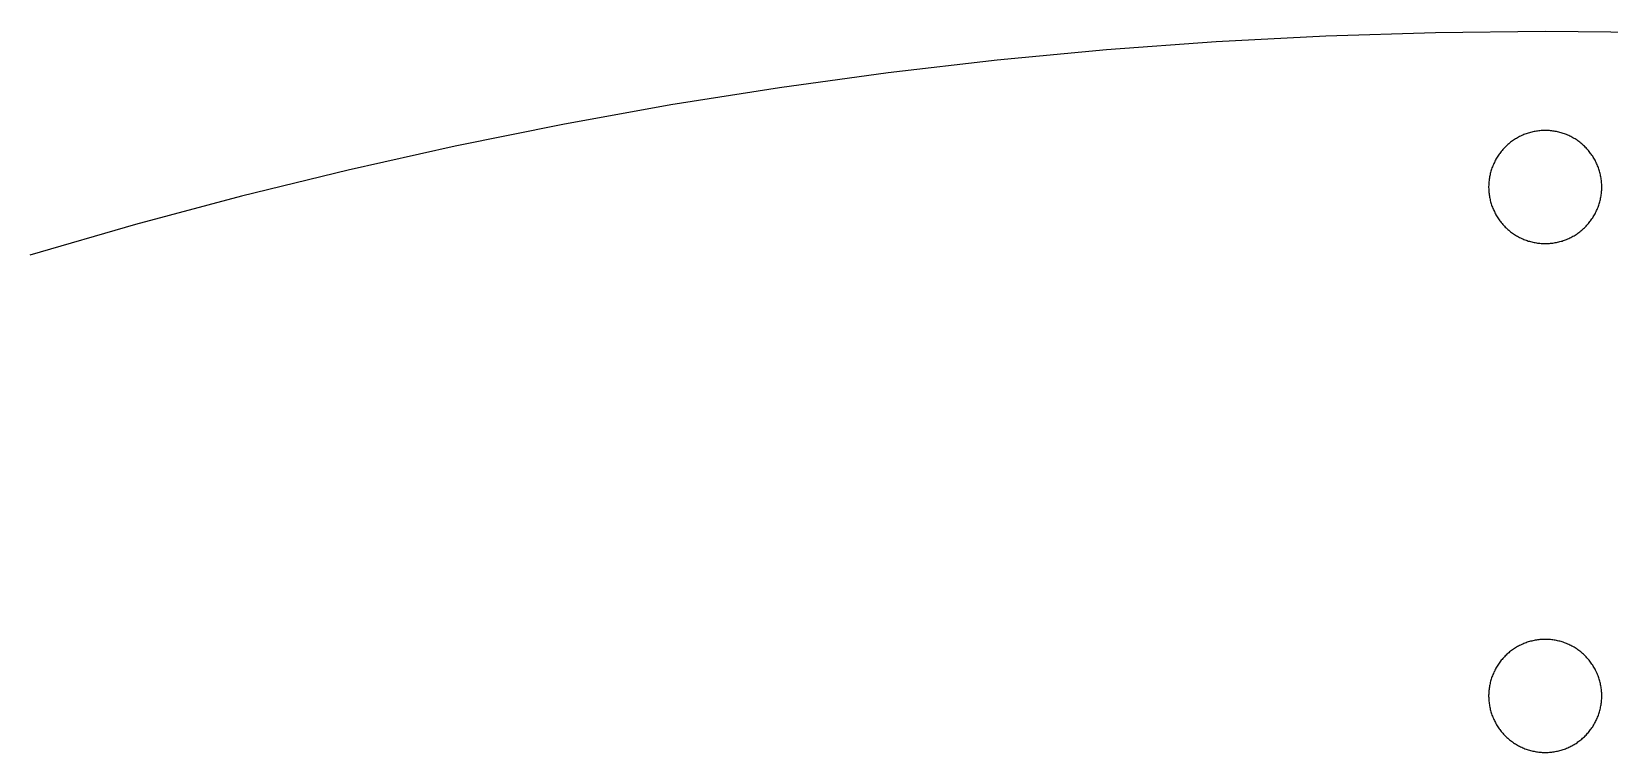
# Model space of a CAD drawing. Header units: metres. Extents: x 0.1 to 21.3, y -11.9 to -0.1.
# Drawn here: x 13.864 to 15.608, y -0.89 to -0.093 of the extents above; entities that cross this region are included whole.
import ezdxf

# ---------------------------------------------------------------- set-up
doc = ezdxf.new("R2010")
doc.units = ezdxf.units.M

msp = doc.modelspace()

# ---------------------------------------------------------------- linework, layer by layer
at = {"layer": 'GROUP1'}
for p, q in [((15.5089, -0.2089), (15.5077, -0.2095)), ((15.51, -0.2083), (15.5089, -0.2089)), ((15.5112, -0.2078), (15.51, -0.2083)), ((15.5124, -0.2073), (15.5112, -0.2078)), ((15.5136, -0.2067), (15.5124, -0.2073)), ((15.5148, -0.2063), (15.5136, -0.2067)), ((15.5161, -0.2058), (15.5148, -0.2063)), ((15.5173, -0.2054), (15.5161, -0.2058)), ((15.5185, -0.205), (15.5173, -0.2054)), ((15.5198, -0.2046), (15.5185, -0.205)), ((15.5211, -0.2042), (15.5198, -0.2046)), ((15.5223, -0.2039), (15.5211, -0.2042)), ((15.5236, -0.2036), (15.5223, -0.2039)), ((15.5249, -0.2033), (15.5236, -0.2036)), ((15.5262, -0.2031), (15.5249, -0.2033)), ((15.5275, -0.2029), (15.5262, -0.2031)), ((15.5288, -0.2027), (15.5275, -0.2029)), ((15.5301, -0.2025), (15.5288, -0.2027)), ((15.5314, -0.2024), (15.5301, -0.2025)), ((15.5327, -0.2023), (15.5314, -0.2024)), ((15.534, -0.2022), (15.5327, -0.2023)), ((15.5353, -0.2021), (15.534, -0.2022)), ((15.5366, -0.2021), (15.5353, -0.2021)), ((15.5379, -0.2021), (15.5366, -0.2021)), ((15.5392, -0.2021), (15.5379, -0.2021)), ((15.5405, -0.2022), (15.5392, -0.2021)), ((15.5418, -0.2023), (15.5405, -0.2022)), ((15.5431, -0.2024), (15.5418, -0.2023)), ((15.5444, -0.2025), (15.5431, -0.2024)), ((15.5457, -0.2027), (15.5444, -0.2025)), ((15.547, -0.2029), (15.5457, -0.2027)), ((15.5483, -0.2031), (15.547, -0.2029)), ((15.5496, -0.2033), (15.5483, -0.2031)), ((15.5509, -0.2036), (15.5496, -0.2033)), ((15.5521, -0.2039), (15.5509, -0.2036)), ((15.5534, -0.2042), (15.5521, -0.2039)), ((15.5547, -0.2046), (15.5534, -0.2042)), ((15.5559, -0.205), (15.5547, -0.2046)), ((15.5572, -0.2054), (15.5559, -0.205)), ((15.5584, -0.2058), (15.5572, -0.2054)), ((15.5596, -0.2063), (15.5584, -0.2058)), ((15.5609, -0.2067), (15.5596, -0.2063)), ((15.5621, -0.2073), (15.5609, -0.2067)), ((15.5633, -0.2078), (15.5621, -0.2073)), ((15.5644, -0.2083), (15.5633, -0.2078)), ((15.5656, -0.2089), (15.5644, -0.2083)), ((15.5668, -0.2095), (15.5656, -0.2089)), ((15.4879, -0.2263), (15.4871, -0.2274)), ((15.4887, -0.2253), (15.4879, -0.2263)), ((15.4895, -0.2243), (15.4887, -0.2253)), ((15.4904, -0.2233), (15.4895, -0.2243)), ((15.4912, -0.2223), (15.4904, -0.2233)), ((15.4921, -0.2214), (15.4912, -0.2223)), ((15.493, -0.2204), (15.4921, -0.2214)), ((15.494, -0.2195), (15.493, -0.2204)), ((15.4949, -0.2186), (15.494, -0.2195)), ((15.4959, -0.2177), (15.4949, -0.2186)), ((15.4969, -0.2169), (15.4959, -0.2177)), ((15.4979, -0.216), (15.4969, -0.2169)), ((15.4989, -0.2152), (15.4979, -0.216)), ((15.5, -0.2144), (15.4989, -0.2152)), ((15.501, -0.2137), (15.5, -0.2144)), ((15.5021, -0.2129), (15.501, -0.2137)), ((15.5032, -0.2122), (15.5021, -0.2129)), ((15.5043, -0.2115), (15.5032, -0.2122)), ((15.5054, -0.2108), (15.5043, -0.2115)), ((15.5066, -0.2102), (15.5054, -0.2108)), ((15.5077, -0.2095), (15.5066, -0.2102)), ((15.5679, -0.2102), (15.5668, -0.2095)), ((15.5691, -0.2108), (15.5679, -0.2102)), ((15.5702, -0.2115), (15.5691, -0.2108)), ((15.5713, -0.2122), (15.5702, -0.2115)), ((15.5724, -0.2129), (15.5713, -0.2122)), ((15.5734, -0.2137), (15.5724, -0.2129)), ((15.5745, -0.2144), (15.5734, -0.2137)), ((15.5755, -0.2152), (15.5745, -0.2144)), ((15.5766, -0.216), (15.5755, -0.2152)), ((15.5776, -0.2169), (15.5766, -0.216)), ((15.5786, -0.2177), (15.5776, -0.2169)), ((15.5795, -0.2186), (15.5786, -0.2177)), ((15.5805, -0.2195), (15.5795, -0.2186)), ((15.5814, -0.2204), (15.5805, -0.2195)), ((15.5824, -0.2214), (15.5814, -0.2204)), ((15.5832, -0.2223), (15.5824, -0.2214)), ((15.5841, -0.2233), (15.5832, -0.2223)), ((15.585, -0.2243), (15.5841, -0.2233)), ((15.5858, -0.2253), (15.585, -0.2243)), ((15.5866, -0.2263), (15.5858, -0.2253)), ((15.5874, -0.2274), (15.5866, -0.2263)), ((15.4784, -0.2434), (15.478, -0.2447)), ((15.4789, -0.2422), (15.4784, -0.2434)), ((15.4794, -0.241), (15.4789, -0.2422)), ((15.4799, -0.2398), (15.4794, -0.241)), ((15.4804, -0.2386), (15.4799, -0.2398)), ((15.481, -0.2374), (15.4804, -0.2386)), ((15.4816, -0.2362), (15.481, -0.2374)), ((15.4822, -0.2351), (15.4816, -0.2362)), ((15.4828, -0.2339), (15.4822, -0.2351)), ((15.4834, -0.2328), (15.4828, -0.2339)), ((15.4841, -0.2317), (15.4834, -0.2328)), ((15.4848, -0.2306), (15.4841, -0.2317)), ((15.4855, -0.2295), (15.4848, -0.2306)), ((15.4863, -0.2284), (15.4855, -0.2295)), ((15.4871, -0.2274), (15.4863, -0.2284)), ((15.5882, -0.2284), (15.5874, -0.2274)), ((15.5889, -0.2295), (15.5882, -0.2284)), ((15.5897, -0.2306), (15.5889, -0.2295)), ((15.5904, -0.2317), (15.5897, -0.2306)), ((15.591, -0.2328), (15.5904, -0.2317)), ((15.5917, -0.2339), (15.591, -0.2328)), ((15.5923, -0.2351), (15.5917, -0.2339)), ((15.5929, -0.2362), (15.5923, -0.2351)), ((15.5935, -0.2374), (15.5929, -0.2362)), ((15.5941, -0.2386), (15.5935, -0.2374)), ((15.5946, -0.2398), (15.5941, -0.2386)), ((15.5951, -0.241), (15.5946, -0.2398)), ((15.5956, -0.2422), (15.5951, -0.241)), ((15.596, -0.2434), (15.5956, -0.2422)), ((15.5965, -0.2447), (15.596, -0.2434)), ((15.4749, -0.26), (15.4748, -0.2613)), ((15.4748, -0.2613), (15.4748, -0.2627)), ((15.475, -0.2587), (15.4749, -0.26)), ((15.4752, -0.2574), (15.475, -0.2587)), ((15.4753, -0.2561), (15.4752, -0.2574)), ((15.4755, -0.2548), (15.4753, -0.2561)), ((15.4757, -0.2535), (15.4755, -0.2548)), ((15.476, -0.2523), (15.4757, -0.2535)), ((15.4762, -0.251), (15.476, -0.2523)), ((15.4765, -0.2497), (15.4762, -0.251)), ((15.4769, -0.2484), (15.4765, -0.2497)), ((15.4772, -0.2472), (15.4769, -0.2484)), ((15.4776, -0.2459), (15.4772, -0.2472)), ((15.478, -0.2447), (15.4776, -0.2459)), ((15.5969, -0.2459), (15.5965, -0.2447)), ((15.5973, -0.2472), (15.5969, -0.2459)), ((15.5976, -0.2484), (15.5973, -0.2472)), ((15.5979, -0.2497), (15.5976, -0.2484)), ((15.5982, -0.251), (15.5979, -0.2497)), ((15.5985, -0.2523), (15.5982, -0.251)), ((15.5988, -0.2535), (15.5985, -0.2523)), ((15.599, -0.2548), (15.5988, -0.2535)), ((15.5992, -0.2561), (15.599, -0.2548)), ((15.5993, -0.2574), (15.5992, -0.2561)), ((15.5995, -0.2587), (15.5993, -0.2574)), ((15.5996, -0.26), (15.5995, -0.2587)), ((15.5997, -0.2613), (15.5996, -0.26)), ((15.5997, -0.2627), (15.5997, -0.2613)), ((15.4748, -0.2627), (15.4747, -0.264)), ((15.4747, -0.264), (15.4747, -0.2653)), ((15.4747, -0.2653), (15.4748, -0.2666)), ((15.4748, -0.2666), (15.4748, -0.2679)), ((15.4748, -0.2679), (15.4749, -0.2692)), ((15.4749, -0.2692), (15.475, -0.2705)), ((15.475, -0.2705), (15.4752, -0.2718)), ((15.4752, -0.2718), (15.4753, -0.2731)), ((15.4753, -0.2731), (15.4755, -0.2744)), ((15.4755, -0.2744), (15.4757, -0.2757)), ((15.4757, -0.2757), (15.476, -0.277)), ((15.476, -0.277), (15.4762, -0.2783)), ((15.4762, -0.2783), (15.4765, -0.2795)), ((15.5979, -0.2795), (15.5982, -0.2783)), ((15.5982, -0.2783), (15.5985, -0.277)), ((15.5985, -0.277), (15.5988, -0.2757)), ((15.5988, -0.2757), (15.599, -0.2744)), ((15.599, -0.2744), (15.5992, -0.2731)), ((15.5992, -0.2731), (15.5993, -0.2718)), ((15.5993, -0.2718), (15.5995, -0.2705)), ((15.5995, -0.2705), (15.5996, -0.2692)), ((15.5996, -0.2692), (15.5997, -0.2679)), ((15.5997, -0.264), (15.5997, -0.2627)), ((15.5997, -0.2653), (15.5997, -0.264)), ((15.5997, -0.2666), (15.5997, -0.2653)), ((15.5997, -0.2679), (15.5997, -0.2666)), ((15.4765, -0.2795), (15.4769, -0.2808)), ((15.4769, -0.2808), (15.4772, -0.2821)), ((15.4772, -0.2821), (15.4776, -0.2833)), ((15.4776, -0.2833), (15.478, -0.2846)), ((15.478, -0.2846), (15.4784, -0.2858)), ((15.4784, -0.2858), (15.4789, -0.287)), ((15.4789, -0.287), (15.4794, -0.2882)), ((15.4794, -0.2882), (15.4799, -0.2894)), ((15.4799, -0.2894), (15.4804, -0.2906)), ((15.4804, -0.2906), (15.481, -0.2918)), ((15.481, -0.2918), (15.4816, -0.293)), ((15.4816, -0.293), (15.4822, -0.2942)), ((15.4822, -0.2942), (15.4828, -0.2953)), ((15.4828, -0.2953), (15.4834, -0.2964)), ((15.4834, -0.2964), (15.4841, -0.2976)), ((15.5904, -0.2976), (15.591, -0.2964)), ((15.591, -0.2964), (15.5917, -0.2953)), ((15.5917, -0.2953), (15.5923, -0.2942)), ((15.5923, -0.2942), (15.5929, -0.293)), ((15.5929, -0.293), (15.5935, -0.2918)), ((15.5935, -0.2918), (15.5941, -0.2906)), ((15.5941, -0.2906), (15.5946, -0.2894)), ((15.5946, -0.2894), (15.5951, -0.2882)), ((15.5951, -0.2882), (15.5956, -0.287)), ((15.5956, -0.287), (15.596, -0.2858)), ((15.596, -0.2858), (15.5965, -0.2846)), ((15.5965, -0.2846), (15.5969, -0.2833)), ((15.5969, -0.2833), (15.5973, -0.2821)), ((15.5973, -0.2821), (15.5976, -0.2808)), ((15.5976, -0.2808), (15.5979, -0.2795)), ((15.4841, -0.2976), (15.4848, -0.2987)), ((15.4848, -0.2987), (15.4855, -0.2997)), ((15.4855, -0.2997), (15.4863, -0.3008)), ((15.4863, -0.3008), (15.4871, -0.3019)), ((15.4871, -0.3019), (15.4879, -0.3029)), ((15.4879, -0.3029), (15.4887, -0.3039)), ((15.4887, -0.3039), (15.4895, -0.305)), ((15.4895, -0.305), (15.4904, -0.3059)), ((15.4904, -0.3059), (15.4912, -0.3069)), ((15.4912, -0.3069), (15.4921, -0.3079)), ((15.4921, -0.3079), (15.493, -0.3088)), ((15.493, -0.3088), (15.494, -0.3097)), ((15.494, -0.3097), (15.4949, -0.3106)), ((15.4949, -0.3106), (15.4959, -0.3115)), ((15.4959, -0.3115), (15.4969, -0.3124)), ((15.4969, -0.3124), (15.4979, -0.3132)), ((15.4979, -0.3132), (15.4989, -0.314)), ((15.5755, -0.314), (15.5766, -0.3132)), ((15.5766, -0.3132), (15.5776, -0.3124)), ((15.5776, -0.3124), (15.5786, -0.3115)), ((15.5786, -0.3115), (15.5795, -0.3106)), ((15.5795, -0.3106), (15.5805, -0.3097)), ((15.5805, -0.3097), (15.5814, -0.3088)), ((15.5814, -0.3088), (15.5824, -0.3079)), ((15.5824, -0.3079), (15.5832, -0.3069)), ((15.5832, -0.3069), (15.5841, -0.3059)), ((15.5841, -0.3059), (15.585, -0.305)), ((15.585, -0.305), (15.5858, -0.3039)), ((15.5858, -0.3039), (15.5866, -0.3029)), ((15.5866, -0.3029), (15.5874, -0.3019)), ((15.5874, -0.3019), (15.5882, -0.3008)), ((15.5882, -0.3008), (15.5889, -0.2997)), ((15.5889, -0.2997), (15.5897, -0.2987)), ((15.5897, -0.2987), (15.5904, -0.2976)), ((15.4989, -0.314), (15.5, -0.3148)), ((15.5, -0.3148), (15.501, -0.3156)), ((15.501, -0.3156), (15.5021, -0.3163)), ((15.5021, -0.3163), (15.5032, -0.317)), ((15.5032, -0.317), (15.5043, -0.3177)), ((15.5043, -0.3177), (15.5054, -0.3184)), ((15.5054, -0.3184), (15.5066, -0.3191)), ((15.5066, -0.3191), (15.5077, -0.3197)), ((15.5077, -0.3197), (15.5089, -0.3203)), ((15.5089, -0.3203), (15.51, -0.3209)), ((15.51, -0.3209), (15.5112, -0.3214)), ((15.5112, -0.3214), (15.5124, -0.322)), ((15.5124, -0.322), (15.5136, -0.3225)), ((15.5136, -0.3225), (15.5148, -0.323)), ((15.5148, -0.323), (15.5161, -0.3234)), ((15.5161, -0.3234), (15.5173, -0.3239)), ((15.5173, -0.3239), (15.5185, -0.3243)), ((15.5185, -0.3243), (15.5198, -0.3246)), ((15.5198, -0.3246), (15.5211, -0.325)), ((15.5211, -0.325), (15.5223, -0.3253)), ((15.5223, -0.3253), (15.5236, -0.3256)), ((15.5236, -0.3256), (15.5249, -0.3259)), ((15.5249, -0.3259), (15.5262, -0.3261)), ((15.5262, -0.3261), (15.5275, -0.3263)), ((15.5275, -0.3263), (15.5288, -0.3265)), ((15.5288, -0.3265), (15.5301, -0.3267)), ((15.5301, -0.3267), (15.5314, -0.3268)), ((15.5314, -0.3268), (15.5327, -0.3269)), ((15.5327, -0.3269), (15.534, -0.327)), ((15.534, -0.327), (15.5353, -0.3271)), ((15.5353, -0.3271), (15.5366, -0.3271)), ((15.5366, -0.3271), (15.5379, -0.3271)), ((15.5379, -0.3271), (15.5392, -0.3271)), ((15.5392, -0.3271), (15.5405, -0.327)), ((15.5405, -0.327), (15.5418, -0.3269)), ((15.5418, -0.3269), (15.5431, -0.3268)), ((15.5431, -0.3268), (15.5444, -0.3267)), ((15.5444, -0.3267), (15.5457, -0.3265)), ((15.5457, -0.3265), (15.547, -0.3263)), ((15.547, -0.3263), (15.5483, -0.3261)), ((15.5483, -0.3261), (15.5496, -0.3259)), ((15.5496, -0.3259), (15.5509, -0.3256)), ((15.5509, -0.3256), (15.5521, -0.3253)), ((15.5521, -0.3253), (15.5534, -0.325)), ((15.5534, -0.325), (15.5547, -0.3246)), ((15.5547, -0.3246), (15.5559, -0.3243)), ((15.5559, -0.3243), (15.5572, -0.3239)), ((15.5572, -0.3239), (15.5584, -0.3234)), ((15.5584, -0.3234), (15.5596, -0.323)), ((15.5596, -0.323), (15.5609, -0.3225)), ((15.5609, -0.3225), (15.5621, -0.322)), ((15.5621, -0.322), (15.5633, -0.3214)), ((15.5633, -0.3214), (15.5644, -0.3209)), ((15.5644, -0.3209), (15.5656, -0.3203)), ((15.5656, -0.3203), (15.5668, -0.3197)), ((15.5668, -0.3197), (15.5679, -0.3191)), ((15.5679, -0.3191), (15.5691, -0.3184)), ((15.5691, -0.3184), (15.5702, -0.3177)), ((15.5702, -0.3177), (15.5713, -0.317)), ((15.5713, -0.317), (15.5724, -0.3163)), ((15.5724, -0.3163), (15.5734, -0.3156)), ((15.5734, -0.3156), (15.5745, -0.3148)), ((15.5745, -0.3148), (15.5755, -0.314)), ((15.5198, -0.7671), (15.5185, -0.7675)), ((15.5211, -0.7668), (15.5198, -0.7671)), ((15.5223, -0.7665), (15.5211, -0.7668)), ((15.5236, -0.7662), (15.5223, -0.7665)), ((15.5249, -0.7659), (15.5236, -0.7662)), ((15.5262, -0.7657), (15.5249, -0.7659)), ((15.5275, -0.7654), (15.5262, -0.7657)), ((15.5288, -0.7652), (15.5275, -0.7654)), ((15.5301, -0.7651), (15.5288, -0.7652)), ((15.5314, -0.7649), (15.5301, -0.7651)), ((15.5327, -0.7648), (15.5314, -0.7649)), ((15.534, -0.7648), (15.5327, -0.7648)), ((15.5353, -0.7647), (15.534, -0.7648)), ((15.5366, -0.7647), (15.5353, -0.7647)), ((15.5379, -0.7647), (15.5366, -0.7647)), ((15.5392, -0.7647), (15.5379, -0.7647)), ((15.5405, -0.7648), (15.5392, -0.7647)), ((15.5418, -0.7648), (15.5405, -0.7648)), ((15.5431, -0.7649), (15.5418, -0.7648)), ((15.5444, -0.7651), (15.5431, -0.7649)), ((15.5457, -0.7652), (15.5444, -0.7651)), ((15.547, -0.7654), (15.5457, -0.7652)), ((15.5483, -0.7657), (15.547, -0.7654)), ((15.5496, -0.7659), (15.5483, -0.7657)), ((15.5509, -0.7662), (15.5496, -0.7659)), ((15.5521, -0.7665), (15.5509, -0.7662)), ((15.5534, -0.7668), (15.5521, -0.7665)), ((15.5547, -0.7671), (15.5534, -0.7668)), ((15.5559, -0.7675), (15.5547, -0.7671)), ((15.4912, -0.7849), (15.4904, -0.7858)), ((15.4921, -0.7839), (15.4912, -0.7849)), ((15.493, -0.783), (15.4921, -0.7839)), ((15.494, -0.7821), (15.493, -0.783)), ((15.4949, -0.7812), (15.494, -0.7821)), ((15.4959, -0.7803), (15.4949, -0.7812)), ((15.4969, -0.7794), (15.4959, -0.7803)), ((15.4979, -0.7786), (15.4969, -0.7794)), ((15.4989, -0.7778), (15.4979, -0.7786)), ((15.5, -0.777), (15.4989, -0.7778)), ((15.501, -0.7762), (15.5, -0.777)), ((15.5021, -0.7755), (15.501, -0.7762)), ((15.5032, -0.7747), (15.5021, -0.7755)), ((15.5043, -0.774), (15.5032, -0.7747)), ((15.5054, -0.7734), (15.5043, -0.774)), ((15.5066, -0.7727), (15.5054, -0.7734)), ((15.5077, -0.7721), (15.5066, -0.7727)), ((15.5089, -0.7715), (15.5077, -0.7721)), ((15.51, -0.7709), (15.5089, -0.7715)), ((15.5112, -0.7703), (15.51, -0.7709)), ((15.5124, -0.7698), (15.5112, -0.7703)), ((15.5136, -0.7693), (15.5124, -0.7698)), ((15.5148, -0.7688), (15.5136, -0.7693)), ((15.5161, -0.7684), (15.5148, -0.7688)), ((15.5173, -0.7679), (15.5161, -0.7684)), ((15.5185, -0.7675), (15.5173, -0.7679)), ((15.5572, -0.7679), (15.5559, -0.7675)), ((15.5584, -0.7684), (15.5572, -0.7679)), ((15.5596, -0.7688), (15.5584, -0.7684)), ((15.5609, -0.7693), (15.5596, -0.7688)), ((15.5621, -0.7698), (15.5609, -0.7693)), ((15.5633, -0.7703), (15.5621, -0.7698)), ((15.5644, -0.7709), (15.5633, -0.7703)), ((15.5656, -0.7715), (15.5644, -0.7709)), ((15.5668, -0.7721), (15.5656, -0.7715)), ((15.5679, -0.7727), (15.5668, -0.7721)), ((15.5691, -0.7734), (15.5679, -0.7727)), ((15.5702, -0.774), (15.5691, -0.7734)), ((15.5713, -0.7747), (15.5702, -0.774)), ((15.5724, -0.7755), (15.5713, -0.7747)), ((15.5734, -0.7762), (15.5724, -0.7755)), ((15.5745, -0.777), (15.5734, -0.7762)), ((15.5755, -0.7778), (15.5745, -0.777)), ((15.5766, -0.7786), (15.5755, -0.7778)), ((15.5776, -0.7794), (15.5766, -0.7786)), ((15.5786, -0.7803), (15.5776, -0.7794)), ((15.5795, -0.7812), (15.5786, -0.7803)), ((15.5805, -0.7821), (15.5795, -0.7812)), ((15.5814, -0.783), (15.5805, -0.7821)), ((15.5824, -0.7839), (15.5814, -0.783)), ((15.5832, -0.7849), (15.5824, -0.7839)), ((15.5841, -0.7858), (15.5832, -0.7849)), ((15.4804, -0.8011), (15.4799, -0.8023)), ((15.481, -0.8), (15.4804, -0.8011)), ((15.4816, -0.7988), (15.481, -0.8)), ((15.4822, -0.7976), (15.4816, -0.7988)), ((15.4828, -0.7965), (15.4822, -0.7976)), ((15.4834, -0.7954), (15.4828, -0.7965)), ((15.4841, -0.7942), (15.4834, -0.7954)), ((15.4848, -0.7931), (15.4841, -0.7942)), ((15.4855, -0.792), (15.4848, -0.7931)), ((15.4863, -0.791), (15.4855, -0.792)), ((15.4871, -0.7899), (15.4863, -0.791)), ((15.4879, -0.7889), (15.4871, -0.7899)), ((15.4887, -0.7878), (15.4879, -0.7889)), ((15.4895, -0.7868), (15.4887, -0.7878)), ((15.4904, -0.7858), (15.4895, -0.7868)), ((15.585, -0.7868), (15.5841, -0.7858)), ((15.5858, -0.7878), (15.585, -0.7868)), ((15.5866, -0.7889), (15.5858, -0.7878)), ((15.5874, -0.7899), (15.5866, -0.7889)), ((15.5882, -0.791), (15.5874, -0.7899)), ((15.5889, -0.792), (15.5882, -0.791)), ((15.5897, -0.7931), (15.5889, -0.792)), ((15.5904, -0.7942), (15.5897, -0.7931)), ((15.591, -0.7954), (15.5904, -0.7942)), ((15.5917, -0.7965), (15.591, -0.7954)), ((15.5923, -0.7976), (15.5917, -0.7965)), ((15.5929, -0.7988), (15.5923, -0.7976)), ((15.5935, -0.8), (15.5929, -0.7988)), ((15.5941, -0.8011), (15.5935, -0.8)), ((15.5946, -0.8023), (15.5941, -0.8011)), ((15.4753, -0.8187), (15.4752, -0.82)), ((15.4755, -0.8174), (15.4753, -0.8187)), ((15.4757, -0.8161), (15.4755, -0.8174)), ((15.476, -0.8148), (15.4757, -0.8161)), ((15.4762, -0.8135), (15.476, -0.8148)), ((15.4765, -0.8123), (15.4762, -0.8135)), ((15.4769, -0.811), (15.4765, -0.8123)), ((15.4772, -0.8097), (15.4769, -0.811)), ((15.4776, -0.8085), (15.4772, -0.8097)), ((15.478, -0.8072), (15.4776, -0.8085)), ((15.4784, -0.806), (15.478, -0.8072)), ((15.4789, -0.8048), (15.4784, -0.806)), ((15.4794, -0.8036), (15.4789, -0.8048)), ((15.4799, -0.8023), (15.4794, -0.8036)), ((15.5951, -0.8036), (15.5946, -0.8023)), ((15.5956, -0.8048), (15.5951, -0.8036)), ((15.596, -0.806), (15.5956, -0.8048)), ((15.5965, -0.8072), (15.596, -0.806)), ((15.5969, -0.8085), (15.5965, -0.8072)), ((15.5973, -0.8097), (15.5969, -0.8085)), ((15.5976, -0.811), (15.5973, -0.8097)), ((15.5979, -0.8123), (15.5976, -0.811)), ((15.5982, -0.8135), (15.5979, -0.8123)), ((15.5985, -0.8148), (15.5982, -0.8135)), ((15.5988, -0.8161), (15.5985, -0.8148)), ((15.599, -0.8174), (15.5988, -0.8161)), ((15.5992, -0.8187), (15.599, -0.8174)), ((15.5993, -0.82), (15.5992, -0.8187)), ((15.4748, -0.8252), (15.4747, -0.8265)), ((15.4747, -0.8265), (15.4747, -0.8278)), ((15.4747, -0.8278), (15.4748, -0.8291)), ((15.4749, -0.8226), (15.4748, -0.8239)), ((15.4748, -0.8239), (15.4748, -0.8252)), ((15.4748, -0.8291), (15.4748, -0.8304)), ((15.4748, -0.8304), (15.4749, -0.8317)), ((15.475, -0.8213), (15.4749, -0.8226)), ((15.4749, -0.8317), (15.475, -0.833)), ((15.4752, -0.82), (15.475, -0.8213)), ((15.475, -0.833), (15.4752, -0.8343)), ((15.4752, -0.8343), (15.4753, -0.8356)), ((15.4753, -0.8356), (15.4755, -0.8369)), ((15.4755, -0.8369), (15.4757, -0.8382)), ((15.5988, -0.8382), (15.599, -0.8369)), ((15.599, -0.8369), (15.5992, -0.8356)), ((15.5992, -0.8356), (15.5993, -0.8343)), ((15.5995, -0.8213), (15.5993, -0.82)), ((15.5993, -0.8343), (15.5995, -0.833)), ((15.5996, -0.8226), (15.5995, -0.8213)), ((15.5995, -0.833), (15.5996, -0.8317)), ((15.5997, -0.8239), (15.5996, -0.8226)), ((15.5996, -0.8317), (15.5997, -0.8304)), ((15.5997, -0.8252), (15.5997, -0.8239)), ((15.5997, -0.8265), (15.5997, -0.8252)), ((15.5997, -0.8278), (15.5997, -0.8265)), ((15.5997, -0.8291), (15.5997, -0.8278)), ((15.5997, -0.8304), (15.5997, -0.8291)), ((15.4757, -0.8382), (15.476, -0.8395)), ((15.476, -0.8395), (15.4762, -0.8408)), ((15.4762, -0.8408), (15.4765, -0.8421)), ((15.4765, -0.8421), (15.4769, -0.8433)), ((15.4769, -0.8433), (15.4772, -0.8446)), ((15.4772, -0.8446), (15.4776, -0.8459)), ((15.4776, -0.8459), (15.478, -0.8471)), ((15.478, -0.8471), (15.4784, -0.8483)), ((15.4784, -0.8483), (15.4789, -0.8496)), ((15.4789, -0.8496), (15.4794, -0.8508)), ((15.4794, -0.8508), (15.4799, -0.852)), ((15.4799, -0.852), (15.4804, -0.8532)), ((15.4804, -0.8532), (15.481, -0.8544)), ((15.481, -0.8544), (15.4816, -0.8555)), ((15.5929, -0.8555), (15.5935, -0.8544)), ((15.5935, -0.8544), (15.5941, -0.8532)), ((15.5941, -0.8532), (15.5946, -0.852)), ((15.5946, -0.852), (15.5951, -0.8508)), ((15.5951, -0.8508), (15.5956, -0.8496)), ((15.5956, -0.8496), (15.596, -0.8483)), ((15.596, -0.8483), (15.5965, -0.8471)), ((15.5965, -0.8471), (15.5969, -0.8459)), ((15.5969, -0.8459), (15.5973, -0.8446)), ((15.5973, -0.8446), (15.5976, -0.8433)), ((15.5976, -0.8433), (15.5979, -0.8421)), ((15.5979, -0.8421), (15.5982, -0.8408)), ((15.5982, -0.8408), (15.5985, -0.8395)), ((15.5985, -0.8395), (15.5988, -0.8382)), ((15.4816, -0.8555), (15.4822, -0.8567)), ((15.4822, -0.8567), (15.4828, -0.8578)), ((15.4828, -0.8578), (15.4834, -0.859)), ((15.4834, -0.859), (15.4841, -0.8601)), ((15.4841, -0.8601), (15.4848, -0.8612)), ((15.4848, -0.8612), (15.4855, -0.8623)), ((15.4855, -0.8623), (15.4863, -0.8634)), ((15.4863, -0.8634), (15.4871, -0.8644)), ((15.4871, -0.8644), (15.4879, -0.8655)), ((15.4879, -0.8655), (15.4887, -0.8665)), ((15.4887, -0.8665), (15.4895, -0.8675)), ((15.4895, -0.8675), (15.4904, -0.8685)), ((15.4904, -0.8685), (15.4912, -0.8695)), ((15.4912, -0.8695), (15.4921, -0.8704)), ((15.4921, -0.8704), (15.493, -0.8714)), ((15.493, -0.8714), (15.494, -0.8723)), ((15.5805, -0.8723), (15.5814, -0.8714)), ((15.5814, -0.8714), (15.5824, -0.8704)), ((15.5824, -0.8704), (15.5832, -0.8695)), ((15.5832, -0.8695), (15.5841, -0.8685)), ((15.5841, -0.8685), (15.585, -0.8675)), ((15.585, -0.8675), (15.5858, -0.8665)), ((15.5858, -0.8665), (15.5866, -0.8655)), ((15.5866, -0.8655), (15.5874, -0.8644)), ((15.5874, -0.8644), (15.5882, -0.8634)), ((15.5882, -0.8634), (15.5889, -0.8623)), ((15.5889, -0.8623), (15.5897, -0.8612)), ((15.5897, -0.8612), (15.5904, -0.8601)), ((15.5904, -0.8601), (15.591, -0.859)), ((15.591, -0.859), (15.5917, -0.8578)), ((15.5917, -0.8578), (15.5923, -0.8567)), ((15.5923, -0.8567), (15.5929, -0.8555)), ((15.494, -0.8723), (15.4949, -0.8732)), ((15.4949, -0.8732), (15.4959, -0.874)), ((15.4959, -0.874), (15.4969, -0.8749)), ((15.4969, -0.8749), (15.4979, -0.8757)), ((15.4979, -0.8757), (15.4989, -0.8766)), ((15.4989, -0.8766), (15.5, -0.8773)), ((15.5, -0.8773), (15.501, -0.8781)), ((15.501, -0.8781), (15.5021, -0.8789)), ((15.5021, -0.8789), (15.5032, -0.8796)), ((15.5032, -0.8796), (15.5043, -0.8803)), ((15.5043, -0.8803), (15.5054, -0.881)), ((15.5054, -0.881), (15.5066, -0.8816)), ((15.5066, -0.8816), (15.5077, -0.8822)), ((15.5077, -0.8822), (15.5089, -0.8829)), ((15.5089, -0.8829), (15.51, -0.8834)), ((15.51, -0.8834), (15.5112, -0.884)), ((15.5112, -0.884), (15.5124, -0.8845)), ((15.5124, -0.8845), (15.5136, -0.885)), ((15.5136, -0.885), (15.5148, -0.8855)), ((15.5148, -0.8855), (15.5161, -0.886)), ((15.5161, -0.886), (15.5173, -0.8864)), ((15.5173, -0.8864), (15.5185, -0.8868)), ((15.5185, -0.8868), (15.5198, -0.8872)), ((15.5198, -0.8872), (15.5211, -0.8875)), ((15.5211, -0.8875), (15.5223, -0.8879)), ((15.5223, -0.8879), (15.5236, -0.8882)), ((15.5236, -0.8882), (15.5249, -0.8884)), ((15.5249, -0.8884), (15.5262, -0.8887)), ((15.5262, -0.8887), (15.5275, -0.8889)), ((15.5275, -0.8889), (15.5288, -0.8891)), ((15.5288, -0.8891), (15.5301, -0.8893)), ((15.5301, -0.8893), (15.5314, -0.8894)), ((15.5314, -0.8894), (15.5327, -0.8895)), ((15.5327, -0.8895), (15.534, -0.8896)), ((15.5405, -0.8896), (15.5418, -0.8895)), ((15.5418, -0.8895), (15.5431, -0.8894)), ((15.5431, -0.8894), (15.5444, -0.8893)), ((15.5444, -0.8893), (15.5457, -0.8891)), ((15.5457, -0.8891), (15.547, -0.8889)), ((15.547, -0.8889), (15.5483, -0.8887)), ((15.5483, -0.8887), (15.5496, -0.8884)), ((15.5496, -0.8884), (15.5509, -0.8882)), ((15.5509, -0.8882), (15.5521, -0.8879)), ((15.5521, -0.8879), (15.5534, -0.8875)), ((15.5534, -0.8875), (15.5547, -0.8872)), ((15.5547, -0.8872), (15.5559, -0.8868)), ((15.5559, -0.8868), (15.5572, -0.8864)), ((15.5572, -0.8864), (15.5584, -0.886)), ((15.5584, -0.886), (15.5596, -0.8855)), ((15.5596, -0.8855), (15.5609, -0.885)), ((15.5609, -0.885), (15.5621, -0.8845)), ((15.5621, -0.8845), (15.5633, -0.884)), ((15.5633, -0.884), (15.5644, -0.8834)), ((15.5644, -0.8834), (15.5656, -0.8829)), ((15.5656, -0.8829), (15.5668, -0.8822)), ((15.5668, -0.8822), (15.5679, -0.8816)), ((15.5679, -0.8816), (15.5691, -0.881)), ((15.5691, -0.881), (15.5702, -0.8803)), ((15.5702, -0.8803), (15.5713, -0.8796)), ((15.5713, -0.8796), (15.5724, -0.8789)), ((15.5724, -0.8789), (15.5734, -0.8781)), ((15.5734, -0.8781), (15.5745, -0.8773)), ((15.5745, -0.8773), (15.5755, -0.8766)), ((15.5755, -0.8766), (15.5766, -0.8757)), ((15.5766, -0.8757), (15.5776, -0.8749)), ((15.5776, -0.8749), (15.5786, -0.874)), ((15.5786, -0.874), (15.5795, -0.8732)), ((15.5795, -0.8732), (15.5805, -0.8723)), ((15.534, -0.8896), (15.5353, -0.8896)), ((15.5353, -0.8896), (15.5366, -0.8897)), ((15.5366, -0.8897), (15.5379, -0.8897)), ((15.5379, -0.8897), (15.5392, -0.8896)), ((15.5392, -0.8896), (15.5405, -0.8896))]:
    msp.add_line(p, q, dxfattribs=at)
at = {"layer": 'GROUP2'}
for p, q in [((15.1734, -0.1042), (15.0523, -0.1131)), ((15.2946, -0.0978), (15.1734, -0.1042)), ((15.4159, -0.094), (15.2946, -0.0978)), ((15.5372, -0.0927), (15.4159, -0.094)), ((15.6586, -0.094), (15.5372, -0.0927)), ((15.0523, -0.1131), (14.9315, -0.1245)), ((14.8109, -0.1384), (14.6907, -0.1549)), ((14.9315, -0.1245), (14.8109, -0.1384)), ((14.6907, -0.1549), (14.5708, -0.1739)), ((14.5708, -0.1739), (14.4513, -0.1954)), ((14.4513, -0.1954), (14.3324, -0.2194)), ((14.3324, -0.2194), (14.2139, -0.2459)), ((14.2139, -0.2459), (14.096, -0.2748)), ((14.096, -0.2748), (13.9788, -0.3062)), ((13.9788, -0.3062), (13.8623, -0.3401))]:
    msp.add_line(p, q, dxfattribs=at)

doc.saveas('drawing.dxf')
